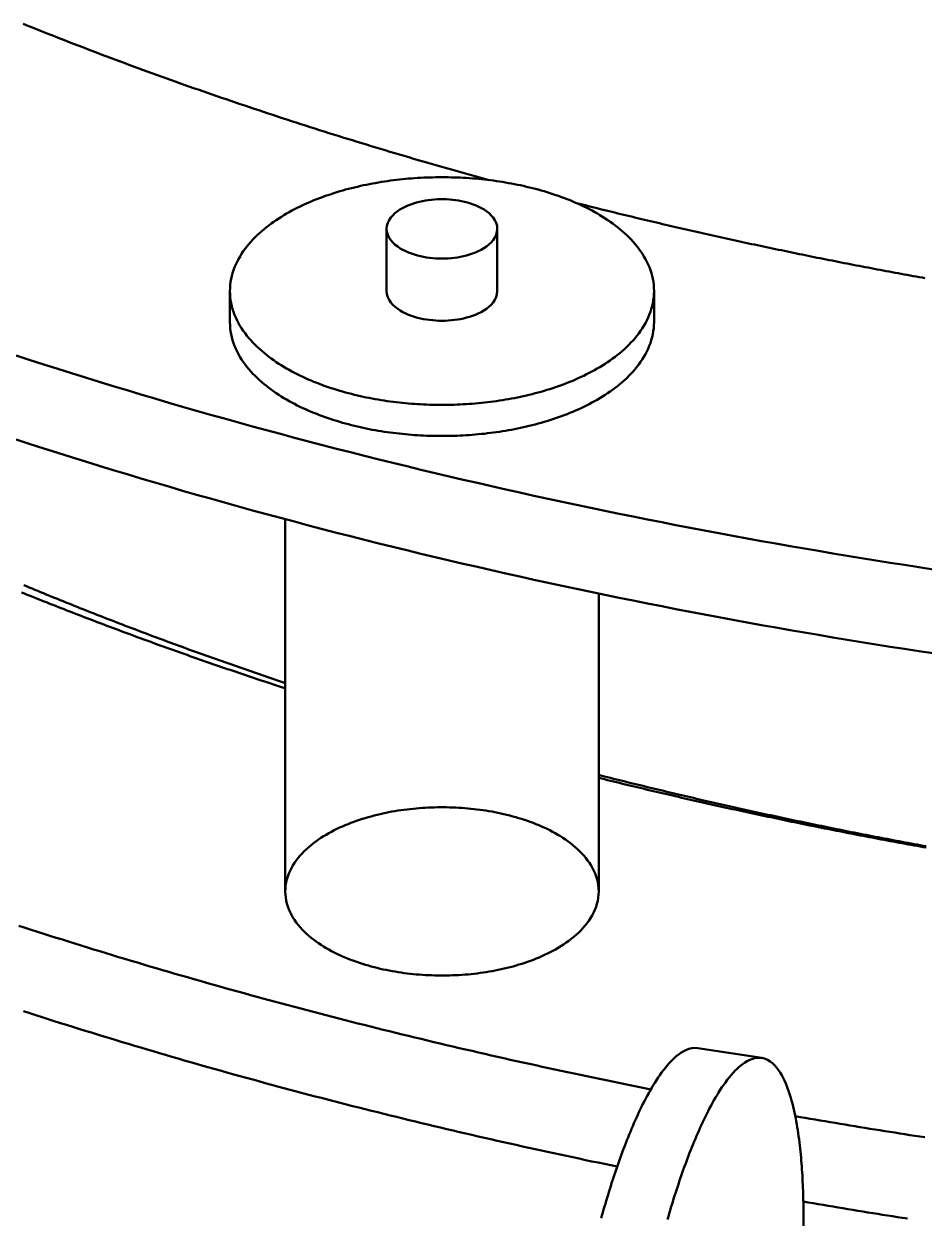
# Model space of a CAD drawing. Header units: millimetres. Extents: x 0 to 841, y 0 to 594.
# Drawn here: x 260.12 to 295.72, y 243.48 to 290.72 of the extents above; entities that cross this region are included whole.
import ezdxf

# ---------------------------------------------------------------- set-up
doc = ezdxf.new("R2010")
doc.units = ezdxf.units.MM
doc.layers.add('VIS', color=7, linetype='CONTINUOUS', lineweight=50)

msp = doc.modelspace()

# ---------------------------------------------------------------- linework, layer by layer
at = {"layer": 'VIS'}
for points in [[(260.095, 290.718), (260.275, 290.645), (260.456, 290.573), (260.636, 290.501), (260.817, 290.429), (260.998, 290.357), (261.178, 290.285), (261.359, 290.214), (261.54, 290.143), (261.722, 290.072), (261.903, 290.001), (262.084, 289.931), (262.265, 289.861), (262.447, 289.791), (262.628, 289.721), (262.81, 289.652), (262.992, 289.582), (263.173, 289.513), (263.355, 289.445), (263.537, 289.376), (263.719, 289.308), (263.902, 289.239), (264.084, 289.172), (264.266, 289.104), (264.448, 289.036), (264.631, 288.969), (264.814, 288.902), (264.996, 288.835), (265.179, 288.769), (265.362, 288.703), (265.545, 288.636), (265.728, 288.571), (265.911, 288.505), (266.094, 288.439), (266.277, 288.374), (266.46, 288.309), (266.644, 288.244), (266.827, 288.18), (267.011, 288.116), (267.194, 288.051), (267.378, 287.988), (267.562, 287.924), (267.745, 287.86), (267.929, 287.797), (268.113, 287.734), (268.297, 287.671), (268.481, 287.609), (268.666, 287.546), (268.85, 287.484), (269.034, 287.422), (269.219, 287.36), (269.403, 287.299), (269.588, 287.237), (269.772, 287.176), (269.957, 287.115), (270.142, 287.055), (270.326, 286.994), (270.511, 286.934), (270.696, 286.874), (270.881, 286.814), (271.066, 286.755), (271.252, 286.695), (271.437, 286.636), (271.622, 286.577), (271.807, 286.518), (271.993, 286.46), (272.178, 286.401), (272.364, 286.343), (272.55, 286.285), (272.735, 286.227), (272.921, 286.17), (273.107, 286.113), (273.293, 286.055), (273.479, 285.998), (273.665, 285.942), (273.851, 285.885), (274.037, 285.829), (274.223, 285.773), (274.409, 285.717), (274.596, 285.661), (274.782, 285.606), (274.969, 285.551), (275.155, 285.496), (275.342, 285.441), (275.528, 285.386), (275.715, 285.332), (275.902, 285.277), (276.089, 285.223), (276.275, 285.169), (276.462, 285.116), (276.649, 285.062), (276.836, 285.009), (277.023, 284.956), (277.211, 284.903), (277.398, 284.851), (277.585, 284.798), (277.772, 284.746), (277.96, 284.694), (278.147, 284.642), (278.335, 284.59), (278.522, 284.539)], [(260.095, 290.718), (260.275, 290.645), (260.456, 290.573), (260.636, 290.501), (260.817, 290.429), (260.998, 290.357), (261.178, 290.285), (261.359, 290.214), (261.54, 290.143), (261.722, 290.072), (261.903, 290.001), (262.084, 289.931), (262.265, 289.861), (262.447, 289.791), (262.628, 289.721), (262.81, 289.652), (262.992, 289.582), (263.173, 289.513), (263.355, 289.445), (263.537, 289.376), (263.719, 289.308), (263.902, 289.239), (264.084, 289.172), (264.266, 289.104), (264.448, 289.036), (264.631, 288.969), (264.814, 288.902), (264.996, 288.835), (265.179, 288.769), (265.362, 288.703), (265.545, 288.636), (265.728, 288.571), (265.911, 288.505), (266.094, 288.439), (266.277, 288.374), (266.46, 288.309), (266.644, 288.244), (266.827, 288.18), (267.011, 288.116), (267.194, 288.051), (267.378, 287.988), (267.562, 287.924), (267.745, 287.86), (267.929, 287.797), (268.113, 287.734), (268.297, 287.671), (268.481, 287.609), (268.666, 287.546), (268.85, 287.484), (269.034, 287.422), (269.219, 287.36), (269.403, 287.299), (269.588, 287.237), (269.772, 287.176), (269.957, 287.115), (270.142, 287.055), (270.326, 286.994), (270.511, 286.934), (270.696, 286.874), (270.881, 286.814), (271.066, 286.755), (271.252, 286.695), (271.437, 286.636), (271.622, 286.577), (271.807, 286.518), (271.993, 286.46), (272.178, 286.401), (272.364, 286.343), (272.55, 286.285), (272.735, 286.227), (272.921, 286.17), (273.107, 286.113), (273.293, 286.055), (273.479, 285.998), (273.665, 285.942), (273.851, 285.885), (274.037, 285.829), (274.223, 285.773), (274.409, 285.717), (274.596, 285.661), (274.782, 285.606), (274.969, 285.551), (275.155, 285.496), (275.342, 285.441), (275.528, 285.386), (275.715, 285.332), (275.902, 285.277), (276.089, 285.223), (276.275, 285.169), (276.462, 285.116), (276.649, 285.062), (276.836, 285.009), (277.023, 284.956), (277.211, 284.903), (277.398, 284.851), (277.585, 284.798), (277.772, 284.746), (277.96, 284.694), (278.147, 284.642), (278.335, 284.59), (278.522, 284.539)], [(285.037, 280.15), (285.034, 280.27), (285.025, 280.39), (285.011, 280.51), (284.99, 280.628), (284.964, 280.746), (284.932, 280.862), (284.895, 280.977), (284.853, 281.089), (284.806, 281.2), (284.755, 281.309), (284.699, 281.416), (284.639, 281.52), (284.576, 281.623), (284.509, 281.723), (284.439, 281.821), (284.365, 281.916), (284.289, 282.009), (284.21, 282.1), (284.129, 282.188), (284.045, 282.275), (283.959, 282.359), (283.87, 282.441), (283.78, 282.521), (283.689, 282.599), (283.595, 282.675), (283.5, 282.748), (283.403, 282.82), (283.305, 282.89), (283.206, 282.958), (283.106, 283.025), (283.004, 283.089), (282.901, 283.152), (282.798, 283.213), (282.693, 283.272), (282.587, 283.33), (282.481, 283.387), (282.374, 283.441), (282.266, 283.494), (282.157, 283.546), (282.047, 283.596), (281.937, 283.645), (281.827, 283.693), (281.715, 283.739), (281.604, 283.783), (281.491, 283.827), (281.379, 283.869), (281.265, 283.91), (281.152, 283.949), (281.037, 283.987), (280.923, 284.024), (280.808, 284.06), (280.693, 284.095), (280.577, 284.128), (280.461, 284.161), (280.345, 284.192), (280.228, 284.222), (280.111, 284.251), (279.994, 284.279), (279.877, 284.306), (279.759, 284.332), (279.642, 284.356), (279.524, 284.38), (279.405, 284.403), (279.287, 284.424), (279.168, 284.445), (279.049, 284.464), (278.93, 284.483), (278.811, 284.5), (278.692, 284.517), (278.573, 284.533), (278.453, 284.547), (278.334, 284.561), (278.214, 284.573), (278.094, 284.585), (277.974, 284.596), (277.854, 284.606), (277.734, 284.615), (277.614, 284.623), (277.494, 284.629), (277.374, 284.636), (277.253, 284.641), (277.133, 284.645), (277.013, 284.648), (276.892, 284.65), (276.772, 284.652), (276.652, 284.652), (276.531, 284.652), (276.411, 284.65), (276.29, 284.648), (276.17, 284.645), (276.05, 284.641), (275.929, 284.636), (275.809, 284.629), (275.689, 284.623), (275.569, 284.615), (275.449, 284.606), (275.329, 284.596), (275.209, 284.585), (275.089, 284.573), (274.969, 284.561), (274.85, 284.547), (274.73, 284.533), (274.611, 284.517), (274.492, 284.5), (274.373, 284.483), (274.254, 284.464), (274.135, 284.445), (274.016, 284.424), (273.898, 284.403), (273.78, 284.38), (273.661, 284.356), (273.544, 284.332), (273.426, 284.306), (273.309, 284.279), (273.192, 284.251), (273.075, 284.222), (272.958, 284.192), (272.842, 284.161), (272.726, 284.128), (272.61, 284.095), (272.495, 284.06), (272.38, 284.024), (272.266, 283.987), (272.151, 283.949), (272.038, 283.91), (271.924, 283.869), (271.812, 283.827), (271.699, 283.783), (271.588, 283.739), (271.476, 283.693), (271.366, 283.645), (271.256, 283.596), (271.146, 283.546), (271.037, 283.494), (270.929, 283.441), (270.822, 283.387), (270.716, 283.33), (270.61, 283.272), (270.506, 283.213), (270.402, 283.152), (270.299, 283.089), (270.197, 283.025), (270.097, 282.958), (269.998, 282.89), (269.9, 282.82), (269.803, 282.748), (269.708, 282.675), (269.615, 282.599), (269.523, 282.521), (269.433, 282.441), (269.344, 282.359), (269.258, 282.275), (269.175, 282.188), (269.093, 282.1), (269.014, 282.009), (268.938, 281.916), (268.864, 281.821), (268.794, 281.723), (268.727, 281.623), (268.664, 281.52), (268.604, 281.416), (268.548, 281.309), (268.497, 281.2), (268.45, 281.089), (268.408, 280.977), (268.371, 280.862), (268.339, 280.746), (268.313, 280.628), (268.292, 280.51), (268.278, 280.39), (268.269, 280.27), (268.266, 280.15)], [(278.839, 282.611), (278.828, 282.73), (278.795, 282.845), (278.744, 282.954), (278.678, 283.054), (278.6, 283.145), (278.513, 283.228), (278.419, 283.303), (278.32, 283.37), (278.217, 283.431), (278.11, 283.486), (278, 283.535), (277.889, 283.579), (277.775, 283.618), (277.66, 283.653), (277.544, 283.683), (277.427, 283.709), (277.309, 283.731), (277.19, 283.749), (277.071, 283.763), (276.951, 283.774), (276.832, 283.781), (276.712, 283.785), (276.591, 283.785), (276.472, 283.781), (276.352, 283.774), (276.232, 283.763), (276.113, 283.749), (275.994, 283.731), (275.876, 283.709), (275.759, 283.683), (275.643, 283.653), (275.528, 283.618), (275.414, 283.579), (275.303, 283.535), (275.193, 283.486), (275.087, 283.431), (274.983, 283.37), (274.884, 283.303), (274.79, 283.228), (274.703, 283.145), (274.626, 283.054), (274.559, 282.954), (274.508, 282.845), (274.475, 282.73), (274.464, 282.611)], [(281.973, 283.629), (282.09, 283.6), (282.207, 283.57), (282.324, 283.541), (282.441, 283.512), (282.558, 283.482), (282.675, 283.453), (282.792, 283.424), (282.909, 283.395), (283.026, 283.366), (283.143, 283.337), (283.26, 283.308), (283.377, 283.28), (283.494, 283.251), (283.611, 283.222), (283.728, 283.194), (283.845, 283.165), (283.962, 283.137), (284.079, 283.109), (284.196, 283.08), (284.314, 283.052), (284.431, 283.024), (284.548, 282.996), (284.665, 282.968), (284.782, 282.94), (284.9, 282.913), (285.017, 282.885), (285.134, 282.857), (285.252, 282.83), (285.369, 282.802), (285.486, 282.775), (285.604, 282.747), (285.721, 282.72), (285.838, 282.693), (285.956, 282.666), (286.073, 282.639), (286.191, 282.612), (286.308, 282.585), (286.426, 282.558), (286.543, 282.531), (286.661, 282.504), (286.778, 282.478), (286.896, 282.451), (287.013, 282.425), (287.131, 282.398), (287.249, 282.372), (287.366, 282.345), (287.484, 282.319), (287.601, 282.293), (287.719, 282.267), (287.837, 282.241), (287.954, 282.215), (288.072, 282.189), (288.19, 282.164), (288.308, 282.138), (288.425, 282.112), (288.543, 282.087), (288.661, 282.061), (288.779, 282.036), (288.897, 282.01), (289.014, 281.985), (289.132, 281.96), (289.25, 281.935), (289.368, 281.91), (289.486, 281.885), (289.604, 281.86), (289.722, 281.835), (289.84, 281.81), (289.958, 281.785), (290.076, 281.761), (290.194, 281.736), (290.312, 281.712), (290.43, 281.687), (290.548, 281.663), (290.666, 281.639), (290.784, 281.614), (290.902, 281.59), (291.02, 281.566), (291.138, 281.542), (291.256, 281.518), (291.374, 281.494), (291.492, 281.47), (291.611, 281.447), (291.729, 281.423), (291.847, 281.399), (291.965, 281.376), (292.083, 281.352), (292.202, 281.329), (292.32, 281.306), (292.438, 281.282), (292.556, 281.259), (292.675, 281.236), (292.793, 281.213), (292.911, 281.19), (293.029, 281.167), (293.148, 281.144), (293.266, 281.122), (293.385, 281.099), (293.503, 281.076), (293.621, 281.054), (293.74, 281.031), (293.858, 281.009), (293.977, 280.987), (294.095, 280.964), (294.213, 280.942), (294.332, 280.92), (294.45, 280.898), (294.569, 280.876), (294.687, 280.854), (294.806, 280.832), (294.924, 280.81), (295.043, 280.789), (295.161, 280.767), (295.28, 280.745), (295.399, 280.724), (295.517, 280.702), (295.636, 280.681), (295.754, 280.66)], [(281.973, 283.629), (282.09, 283.6), (282.207, 283.57), (282.324, 283.541), (282.441, 283.512), (282.558, 283.482), (282.675, 283.453), (282.792, 283.424), (282.909, 283.395), (283.026, 283.366), (283.143, 283.337), (283.26, 283.308), (283.377, 283.28), (283.494, 283.251), (283.611, 283.222), (283.728, 283.194), (283.845, 283.165), (283.962, 283.137), (284.079, 283.109), (284.196, 283.08), (284.314, 283.052), (284.431, 283.024), (284.548, 282.996), (284.665, 282.968), (284.782, 282.94), (284.9, 282.913), (285.017, 282.885), (285.134, 282.857), (285.252, 282.83), (285.369, 282.802), (285.486, 282.775), (285.604, 282.747), (285.721, 282.72), (285.838, 282.693), (285.956, 282.666), (286.073, 282.639), (286.191, 282.612), (286.308, 282.585), (286.426, 282.558), (286.543, 282.531), (286.661, 282.504), (286.778, 282.478), (286.896, 282.451), (287.013, 282.425), (287.131, 282.398), (287.249, 282.372), (287.366, 282.345), (287.484, 282.319), (287.601, 282.293), (287.719, 282.267), (287.837, 282.241), (287.954, 282.215), (288.072, 282.189), (288.19, 282.164), (288.308, 282.138), (288.425, 282.112), (288.543, 282.087), (288.661, 282.061), (288.779, 282.036), (288.897, 282.01), (289.014, 281.985), (289.132, 281.96), (289.25, 281.935), (289.368, 281.91), (289.486, 281.885), (289.604, 281.86), (289.722, 281.835), (289.84, 281.81), (289.958, 281.785), (290.076, 281.761), (290.194, 281.736), (290.312, 281.712), (290.43, 281.687), (290.548, 281.663), (290.666, 281.639), (290.784, 281.614), (290.902, 281.59), (291.02, 281.566), (291.138, 281.542), (291.256, 281.518), (291.374, 281.494), (291.492, 281.47), (291.611, 281.447), (291.729, 281.423), (291.847, 281.399), (291.965, 281.376), (292.083, 281.352), (292.202, 281.329), (292.32, 281.306), (292.438, 281.282), (292.556, 281.259), (292.675, 281.236), (292.793, 281.213), (292.911, 281.19), (293.029, 281.167), (293.148, 281.144), (293.266, 281.122), (293.385, 281.099), (293.503, 281.076), (293.621, 281.054), (293.74, 281.031), (293.858, 281.009), (293.977, 280.987), (294.095, 280.964), (294.213, 280.942), (294.332, 280.92), (294.45, 280.898), (294.569, 280.876), (294.687, 280.854), (294.806, 280.832), (294.924, 280.81), (295.043, 280.789), (295.161, 280.767), (295.28, 280.745), (295.399, 280.724), (295.517, 280.702), (295.636, 280.681), (295.754, 280.66)], [(274.464, 282.611), (274.476, 282.489), (274.51, 282.371), (274.564, 282.26), (274.632, 282.159), (274.713, 282.066), (274.803, 281.982), (274.9, 281.907), (275.002, 281.839), (275.109, 281.778), (275.219, 281.723), (275.332, 281.674), (275.446, 281.63), (275.563, 281.592), (275.681, 281.558), (275.801, 281.529), (275.921, 281.504), (276.042, 281.483), (276.164, 281.466), (276.286, 281.453), (276.408, 281.443), (276.531, 281.438), (276.654, 281.436), (276.777, 281.438), (276.9, 281.444), (277.022, 281.453), (277.144, 281.466), (277.266, 281.483), (277.387, 281.505), (277.507, 281.53), (277.627, 281.559), (277.745, 281.593), (277.861, 281.632), (277.976, 281.676), (278.089, 281.725), (278.198, 281.78)], [(274.464, 282.611), (274.464, 280.15)], [(278.198, 281.78), (278.304, 281.841), (278.406, 281.909), (278.502, 281.985), (278.592, 282.068), (278.672, 282.16), (278.74, 282.262), (278.793, 282.372), (278.827, 282.489), (278.839, 282.611)], [(278.839, 282.611), (278.839, 280.15)], [(268.266, 280.15), (268.269, 280.03), (268.278, 279.91), (268.292, 279.79), (268.313, 279.672), (268.339, 279.554), (268.371, 279.438), (268.408, 279.324), (268.45, 279.211), (268.497, 279.1), (268.548, 278.991), (268.604, 278.884), (268.663, 278.78), (268.727, 278.678), (268.794, 278.578), (268.864, 278.48), (268.937, 278.385), (269.013, 278.291), (269.092, 278.201), (269.174, 278.112), (269.258, 278.026), (269.344, 277.942), (269.432, 277.86), (269.522, 277.78), (269.614, 277.702), (269.707, 277.626), (269.802, 277.552), (269.899, 277.48), (269.997, 277.411), (270.096, 277.342), (270.196, 277.276), (270.298, 277.212), (270.4, 277.149), (270.504, 277.088), (270.609, 277.028), (270.714, 276.97), (270.821, 276.914), (270.928, 276.859), (271.036, 276.806), (271.144, 276.755), (271.254, 276.704), (271.364, 276.656), (271.474, 276.608), (271.586, 276.562), (271.697, 276.517), (271.81, 276.474), (271.922, 276.432), (272.035, 276.391), (272.149, 276.352), (272.263, 276.313), (272.378, 276.276), (272.493, 276.24), (272.608, 276.206), (272.723, 276.172), (272.839, 276.14), (272.955, 276.109), (273.072, 276.078), (273.189, 276.049), (273.306, 276.021), (273.423, 275.995), (273.541, 275.969), (273.658, 275.944), (273.776, 275.921), (273.895, 275.898), (274.013, 275.876), (274.132, 275.856), (274.25, 275.836), (274.369, 275.818), (274.488, 275.8), (274.607, 275.783), (274.727, 275.768), (274.846, 275.753), (274.966, 275.74), (275.085, 275.727), (275.205, 275.715), (275.325, 275.704), (275.445, 275.694), (275.565, 275.686), (275.685, 275.678), (275.805, 275.671), (275.925, 275.665), (276.046, 275.659), (276.166, 275.655), (276.286, 275.652), (276.407, 275.65), (276.527, 275.648), (276.647, 275.648), (276.768, 275.648), (276.888, 275.649), (277.008, 275.652), (277.128, 275.655), (277.249, 275.659), (277.369, 275.664), (277.489, 275.67), (277.609, 275.677), (277.729, 275.685), (277.849, 275.694), (277.969, 275.704), (278.089, 275.714), (278.209, 275.726), (278.329, 275.739), (278.448, 275.752), (278.568, 275.767), (278.687, 275.782), (278.806, 275.799), (278.925, 275.816), (279.044, 275.835), (279.163, 275.854), (279.282, 275.875), (279.4, 275.896), (279.518, 275.919), (279.636, 275.942), (279.754, 275.967), (279.871, 275.993), (279.989, 276.02), (280.106, 276.047), (280.223, 276.076), (280.339, 276.106), (280.455, 276.137), (280.571, 276.17), (280.687, 276.203), (280.802, 276.238), (280.917, 276.274), (281.032, 276.311), (281.146, 276.349), (281.259, 276.388), (281.373, 276.429), (281.485, 276.471), (281.598, 276.514), (281.71, 276.559), (281.821, 276.605), (281.931, 276.652), (282.041, 276.701), (282.151, 276.751), (282.26, 276.803), (282.368, 276.856), (282.475, 276.91), (282.581, 276.966)], [(268.266, 280.15), (268.266, 278.92)], [(274.464, 280.15), (274.476, 280.028), (274.51, 279.91), (274.564, 279.8), (274.632, 279.698), (274.713, 279.605), (274.803, 279.522), (274.9, 279.446), (275.002, 279.378), (275.109, 279.317), (275.219, 279.262), (275.332, 279.213), (275.446, 279.17), (275.563, 279.131), (275.681, 279.097), (275.801, 279.068), (275.921, 279.043), (276.042, 279.022), (276.164, 279.005), (276.286, 278.992), (276.408, 278.983), (276.531, 278.977), (276.654, 278.975), (276.777, 278.977), (276.9, 278.983), (277.022, 278.992), (277.144, 279.006), (277.266, 279.023), (277.387, 279.044), (277.507, 279.069), (277.627, 279.099), (277.745, 279.133), (277.861, 279.171), (277.976, 279.215), (278.089, 279.264), (278.198, 279.319)], [(278.198, 279.319), (278.304, 279.381), (278.406, 279.448), (278.502, 279.524), (278.592, 279.607), (278.672, 279.7), (278.74, 279.801), (278.793, 279.911), (278.827, 280.028), (278.839, 280.15)], [(282.581, 276.966), (282.687, 277.024), (282.792, 277.084), (282.896, 277.145), (282.999, 277.208), (283.101, 277.272), (283.201, 277.338), (283.301, 277.407), (283.399, 277.477), (283.496, 277.548), (283.591, 277.622), (283.685, 277.698), (283.777, 277.776), (283.867, 277.856), (283.956, 277.938), (284.042, 278.022), (284.126, 278.109), (284.208, 278.197), (284.287, 278.288), (284.363, 278.381), (284.437, 278.477), (284.507, 278.575), (284.575, 278.675), (284.638, 278.777), (284.698, 278.882), (284.754, 278.989), (284.805, 279.098), (284.852, 279.209), (284.894, 279.322), (284.931, 279.437), (284.963, 279.553), (284.99, 279.671), (285.01, 279.79), (285.025, 279.909), (285.034, 280.029), (285.037, 280.15)], [(285.037, 280.15), (285.037, 278.92)], [(268.266, 278.92), (268.269, 278.799), (268.278, 278.679), (268.292, 278.56), (268.313, 278.441), (268.339, 278.324), (268.371, 278.208), (268.408, 278.093), (268.45, 277.981), (268.497, 277.87), (268.548, 277.761), (268.604, 277.654), (268.663, 277.55), (268.727, 277.447), (268.794, 277.347), (268.864, 277.25), (268.937, 277.154), (269.013, 277.061), (269.092, 276.97), (269.174, 276.882), (269.258, 276.795), (269.344, 276.711), (269.432, 276.629), (269.522, 276.549), (269.614, 276.472), (269.707, 276.396), (269.802, 276.322), (269.899, 276.25), (269.997, 276.18), (270.096, 276.112), (270.196, 276.046), (270.298, 275.981), (270.4, 275.918), (270.504, 275.857), (270.609, 275.798), (270.714, 275.74), (270.821, 275.684), (270.928, 275.629), (271.036, 275.576), (271.144, 275.524), (271.254, 275.474), (271.364, 275.425), (271.474, 275.378), (271.586, 275.332), (271.697, 275.287), (271.81, 275.244), (271.922, 275.202), (272.035, 275.161), (272.149, 275.121), (272.263, 275.083), (272.378, 275.046), (272.493, 275.01), (272.608, 274.975), (272.723, 274.942), (272.839, 274.909), (272.955, 274.878), (273.072, 274.848), (273.189, 274.819), (273.306, 274.791), (273.423, 274.764), (273.541, 274.738), (273.658, 274.714), (273.776, 274.69), (273.895, 274.667), (274.013, 274.646), (274.132, 274.625), (274.25, 274.606), (274.369, 274.587), (274.488, 274.57), (274.607, 274.553), (274.727, 274.537), (274.846, 274.523), (274.966, 274.509), (275.085, 274.496), (275.205, 274.485), (275.325, 274.474), (275.445, 274.464), (275.565, 274.455), (275.685, 274.447), (275.805, 274.44), (275.925, 274.434), (276.046, 274.429), (276.166, 274.425), (276.286, 274.422), (276.407, 274.419), (276.527, 274.418), (276.647, 274.417), (276.768, 274.418), (276.888, 274.419), (277.008, 274.421), (277.128, 274.425), (277.249, 274.429), (277.369, 274.434), (277.489, 274.44), (277.609, 274.447), (277.729, 274.455), (277.849, 274.463), (277.969, 274.473), (278.089, 274.484), (278.209, 274.496), (278.329, 274.508), (278.448, 274.522), (278.568, 274.536), (278.687, 274.552), (278.806, 274.568), (278.925, 274.586), (279.044, 274.604), (279.163, 274.624), (279.282, 274.644), (279.4, 274.666), (279.518, 274.688), (279.636, 274.712), (279.754, 274.737), (279.871, 274.762), (279.989, 274.789), (280.106, 274.817), (280.223, 274.846), (280.339, 274.876), (280.455, 274.907), (280.571, 274.939), (280.687, 274.973), (280.802, 275.007), (280.917, 275.043), (281.032, 275.08), (281.146, 275.118), (281.259, 275.158), (281.373, 275.199), (281.485, 275.241), (281.598, 275.284), (281.71, 275.328), (281.821, 275.374), (281.931, 275.422), (282.041, 275.47), (282.151, 275.521), (282.26, 275.572), (282.368, 275.625), (282.475, 275.68), (282.581, 275.736)], [(282.581, 275.736), (282.687, 275.794), (282.792, 275.853), (282.896, 275.914), (282.999, 275.977), (283.101, 276.042), (283.201, 276.108), (283.301, 276.176), (283.399, 276.246), (283.496, 276.318), (283.591, 276.392), (283.685, 276.468), (283.777, 276.546), (283.867, 276.626), (283.956, 276.708), (284.042, 276.792), (284.126, 276.878), (284.208, 276.967), (284.287, 277.058), (284.363, 277.151), (284.437, 277.247), (284.507, 277.344), (284.575, 277.445), (284.638, 277.547), (284.698, 277.652), (284.754, 277.759), (284.805, 277.868), (284.852, 277.979), (284.894, 278.092), (284.931, 278.206), (284.963, 278.323), (284.99, 278.44), (285.01, 278.559), (285.025, 278.679), (285.034, 278.799), (285.037, 278.92)], [(259.818, 277.595), (260.364, 277.418), (260.91, 277.243), (261.456, 277.069), (262.003, 276.897), (262.551, 276.726), (263.099, 276.557), (263.647, 276.39), (264.196, 276.224), (264.745, 276.059), (265.295, 275.896), (265.845, 275.735), (266.396, 275.575), (266.947, 275.417), (267.499, 275.26), (268.051, 275.104), (268.603, 274.95), (269.156, 274.798), (269.709, 274.647), (270.263, 274.498), (270.817, 274.35), (271.371, 274.203), (271.926, 274.058), (272.481, 273.914), (273.037, 273.772), (273.593, 273.632), (274.149, 273.492), (274.705, 273.355), (275.262, 273.218), (275.82, 273.083), (276.377, 272.95), (276.935, 272.818), (277.494, 272.687), (278.052, 272.558), (278.611, 272.43), (279.171, 272.303), (279.73, 272.178), (280.29, 272.054), (280.851, 271.932), (281.411, 271.811), (281.972, 271.692), (282.533, 271.574), (283.095, 271.457), (283.656, 271.341), (284.218, 271.227), (284.781, 271.115), (285.343, 271.003), (285.906, 270.893), (286.469, 270.785), (287.032, 270.678), (287.596, 270.572), (288.16, 270.467), (288.724, 270.364), (289.288, 270.262), (289.853, 270.161), (290.417, 270.062), (290.982, 269.964), (291.548, 269.868), (292.113, 269.772), (292.679, 269.678), (293.245, 269.586), (293.811, 269.494), (294.377, 269.404), (294.944, 269.316), (295.51, 269.228), (296.077, 269.142)], [(259.818, 274.273), (260.364, 274.096), (260.91, 273.921), (261.456, 273.747), (262.003, 273.575), (262.551, 273.404), (263.099, 273.235), (263.647, 273.068), (264.196, 272.902), (264.745, 272.737), (265.295, 272.574), (265.845, 272.413), (266.396, 272.253), (266.947, 272.095), (267.499, 271.938), (268.051, 271.782), (268.603, 271.628), (269.156, 271.476), (269.709, 271.325), (270.263, 271.176), (270.817, 271.028), (271.371, 270.881), (271.926, 270.736), (272.481, 270.592), (273.037, 270.45), (273.593, 270.31), (274.149, 270.17), (274.705, 270.033), (275.262, 269.896), (275.82, 269.761), (276.377, 269.628), (276.935, 269.496), (277.494, 269.365), (278.052, 269.236), (278.611, 269.108), (279.171, 268.981), (279.73, 268.856), (280.29, 268.732), (280.851, 268.61), (281.411, 268.489), (281.972, 268.37), (282.533, 268.252), (283.095, 268.135), (283.656, 268.019), (284.218, 267.905), (284.781, 267.793), (285.343, 267.681), (285.906, 267.571), (286.469, 267.463), (287.032, 267.355), (287.596, 267.25), (288.16, 267.145), (288.724, 267.042), (289.288, 266.94), (289.853, 266.839), (290.417, 266.74), (290.982, 266.642), (291.548, 266.545), (292.113, 266.45), (292.679, 266.356), (293.245, 266.264), (293.811, 266.172), (294.377, 266.082), (294.944, 265.993), (295.51, 265.906), (296.077, 265.82)], [(270.453, 271.124), (270.453, 256.404)], [(260.111, 268.517), (260.222, 268.471), (260.332, 268.425), (260.443, 268.379), (260.554, 268.333), (260.665, 268.288), (260.776, 268.242), (260.887, 268.196), (260.999, 268.151), (261.11, 268.105), (261.221, 268.06), (261.332, 268.015), (261.443, 267.97), (261.555, 267.925), (261.666, 267.88), (261.777, 267.835), (261.889, 267.79), (262, 267.745), (262.112, 267.701), (262.223, 267.656), (262.335, 267.612), (262.446, 267.568), (262.558, 267.523), (262.67, 267.479), (262.781, 267.435), (262.893, 267.391), (263.005, 267.347), (263.117, 267.304), (263.228, 267.26), (263.34, 267.216), (263.452, 267.173), (263.564, 267.129), (263.676, 267.086), (263.788, 267.043), (263.9, 267), (264.012, 266.957), (264.124, 266.914), (264.236, 266.871), (264.349, 266.828), (264.461, 266.785), (264.573, 266.743), (264.685, 266.7), (264.798, 266.658), (264.91, 266.615), (265.022, 266.573), (265.135, 266.531), (265.247, 266.489), (265.36, 266.447), (265.472, 266.405), (265.585, 266.363), (265.697, 266.321), (265.81, 266.28), (265.923, 266.238), (266.035, 266.197), (266.148, 266.155), (266.261, 266.114), (266.373, 266.073), (266.486, 266.032), (266.599, 265.991), (266.712, 265.95), (266.825, 265.909), (266.938, 265.868), (267.051, 265.827), (267.164, 265.787), (267.277, 265.746), (267.39, 265.706), (267.503, 265.665), (267.616, 265.625), (267.729, 265.585), (267.842, 265.545), (267.955, 265.505), (268.069, 265.465), (268.182, 265.425), (268.295, 265.385), (268.409, 265.346), (268.522, 265.306), (268.635, 265.267), (268.749, 265.227), (268.862, 265.188), (268.976, 265.149), (269.089, 265.11), (269.203, 265.07), (269.316, 265.031), (269.43, 264.993), (269.543, 264.954), (269.657, 264.915), (269.771, 264.876), (269.884, 264.838), (269.998, 264.799), (270.112, 264.761), (270.226, 264.723), (270.339, 264.684), (270.453, 264.646)], [(260.027, 268.229), (260.139, 268.184), (260.251, 268.139), (260.363, 268.094), (260.475, 268.049), (260.587, 268.004), (260.699, 267.959), (260.811, 267.915), (260.923, 267.87), (261.035, 267.826), (261.147, 267.781), (261.26, 267.737), (261.372, 267.693), (261.484, 267.649), (261.596, 267.605), (261.709, 267.561), (261.821, 267.517), (261.933, 267.473), (262.046, 267.43), (262.158, 267.386), (262.271, 267.343), (262.383, 267.299), (262.496, 267.256), (262.609, 267.213), (262.721, 267.169), (262.834, 267.126), (262.947, 267.083), (263.059, 267.041), (263.172, 266.998), (263.285, 266.955), (263.398, 266.913), (263.511, 266.87), (263.623, 266.828), (263.736, 266.785), (263.849, 266.743), (263.962, 266.701), (264.075, 266.659), (264.188, 266.617), (264.302, 266.575), (264.415, 266.533), (264.528, 266.491), (264.641, 266.45), (264.754, 266.408), (264.867, 266.366), (264.981, 266.325), (265.094, 266.284), (265.207, 266.243), (265.321, 266.201), (265.434, 266.16), (265.548, 266.119), (265.661, 266.078), (265.775, 266.038), (265.888, 265.997), (266.002, 265.956), (266.115, 265.916), (266.229, 265.875), (266.343, 265.835), (266.456, 265.795), (266.57, 265.754), (266.684, 265.714), (266.797, 265.674), (266.911, 265.634), (267.025, 265.594), (267.139, 265.555), (267.253, 265.515), (267.367, 265.475), (267.481, 265.436), (267.595, 265.396), (267.709, 265.357), (267.823, 265.318), (267.937, 265.278), (268.051, 265.239), (268.165, 265.2), (268.279, 265.161), (268.393, 265.122), (268.508, 265.084), (268.622, 265.045), (268.736, 265.006), (268.85, 264.968), (268.965, 264.929), (269.079, 264.891), (269.193, 264.853), (269.308, 264.814), (269.422, 264.776), (269.537, 264.738), (269.651, 264.7), (269.766, 264.662), (269.88, 264.625), (269.995, 264.587), (270.109, 264.549), (270.224, 264.512), (270.339, 264.474), (270.453, 264.437)], [(282.85, 268.186), (282.85, 256.404)], [(282.85, 261.01), (282.967, 260.98), (283.083, 260.951), (283.2, 260.921), (283.317, 260.892), (283.434, 260.862), (283.551, 260.833), (283.668, 260.804), (283.785, 260.775), (283.901, 260.746), (284.018, 260.717), (284.135, 260.688), (284.252, 260.659), (284.369, 260.63), (284.486, 260.601), (284.603, 260.573), (284.721, 260.544), (284.838, 260.516), (284.955, 260.487), (285.072, 260.459), (285.189, 260.431), (285.306, 260.403), (285.423, 260.375), (285.54, 260.346), (285.658, 260.319), (285.775, 260.291), (285.892, 260.263), (286.009, 260.235), (286.127, 260.207), (286.244, 260.18), (286.361, 260.152), (286.479, 260.125), (286.596, 260.098), (286.713, 260.07), (286.831, 260.043), (286.948, 260.016), (287.066, 259.989), (287.183, 259.962), (287.3, 259.935), (287.418, 259.908), (287.535, 259.881), (287.653, 259.855), (287.77, 259.828), (287.888, 259.802), (288.005, 259.775), (288.123, 259.749), (288.241, 259.722), (288.358, 259.696), (288.476, 259.67), (288.593, 259.644), (288.711, 259.618), (288.829, 259.592), (288.946, 259.566), (289.064, 259.54), (289.182, 259.514), (289.3, 259.489), (289.417, 259.463), (289.535, 259.438), (289.653, 259.412), (289.771, 259.387), (289.888, 259.362), (290.006, 259.336), (290.124, 259.311), (290.242, 259.286), (290.36, 259.261), (290.478, 259.236), (290.596, 259.211), (290.714, 259.186), (290.831, 259.162), (290.949, 259.137), (291.067, 259.112), (291.185, 259.088), (291.303, 259.063), (291.421, 259.039), (291.539, 259.015), (291.657, 258.991), (291.775, 258.966), (291.893, 258.942), (292.012, 258.918), (292.13, 258.894), (292.248, 258.871), (292.366, 258.847), (292.484, 258.823), (292.602, 258.799), (292.72, 258.776), (292.839, 258.752), (292.957, 258.729), (293.075, 258.705), (293.193, 258.682), (293.311, 258.659), (293.43, 258.636), (293.548, 258.613), (293.666, 258.59), (293.784, 258.567), (293.903, 258.544), (294.021, 258.521), (294.139, 258.498), (294.258, 258.476), (294.376, 258.453), (294.494, 258.431), (294.613, 258.408), (294.731, 258.386), (294.85, 258.363), (294.968, 258.341), (295.087, 258.319), (295.205, 258.297), (295.323, 258.275), (295.442, 258.253), (295.56, 258.231), (295.679, 258.209), (295.797, 258.187)], [(282.85, 260.894), (282.967, 260.865), (283.083, 260.836), (283.2, 260.807), (283.317, 260.778), (283.434, 260.749), (283.551, 260.721), (283.668, 260.692), (283.785, 260.664), (283.902, 260.635), (284.019, 260.607), (284.136, 260.579), (284.253, 260.551), (284.37, 260.523), (284.487, 260.495), (284.604, 260.467), (284.721, 260.439), (284.838, 260.411), (284.956, 260.383), (285.073, 260.356), (285.19, 260.328), (285.307, 260.3), (285.424, 260.273), (285.542, 260.246), (285.659, 260.218), (285.776, 260.191), (285.893, 260.164), (286.011, 260.137), (286.128, 260.11), (286.245, 260.083), (286.363, 260.056), (286.48, 260.029), (286.597, 260.003), (286.715, 259.976), (286.832, 259.949), (286.95, 259.923), (287.067, 259.896), (287.184, 259.87), (287.302, 259.844), (287.419, 259.818), (287.537, 259.791), (287.654, 259.765), (287.772, 259.739), (287.889, 259.713), (288.007, 259.688), (288.125, 259.662), (288.242, 259.636), (288.36, 259.61), (288.477, 259.585), (288.595, 259.559), (288.713, 259.534), (288.83, 259.509), (288.948, 259.483), (289.066, 259.458), (289.184, 259.433), (289.301, 259.408), (289.419, 259.383), (289.537, 259.358), (289.655, 259.333), (289.772, 259.308), (289.89, 259.283), (290.008, 259.259), (290.126, 259.234), (290.244, 259.21), (290.362, 259.185), (290.479, 259.161), (290.597, 259.137), (290.715, 259.112), (290.833, 259.088), (290.951, 259.064), (291.069, 259.04), (291.187, 259.016), (291.305, 258.992), (291.423, 258.968), (291.541, 258.945), (291.659, 258.921), (291.777, 258.897), (291.895, 258.874), (292.013, 258.85), (292.131, 258.827), (292.249, 258.804), (292.368, 258.78), (292.486, 258.757), (292.604, 258.734), (292.722, 258.711), (292.84, 258.688), (292.958, 258.665), (293.077, 258.642), (293.195, 258.619), (293.313, 258.597), (293.431, 258.574), (293.549, 258.552), (293.668, 258.529), (293.786, 258.507), (293.904, 258.484), (294.022, 258.462), (294.141, 258.44), (294.259, 258.418), (294.377, 258.395), (294.496, 258.373), (294.614, 258.352), (294.733, 258.33), (294.851, 258.308), (294.969, 258.286), (295.088, 258.264), (295.206, 258.243), (295.325, 258.221), (295.443, 258.2), (295.562, 258.178), (295.68, 258.157), (295.798, 258.136)], [(270.453, 256.404), (270.457, 256.524), (270.469, 256.644), (270.489, 256.763), (270.517, 256.88), (270.552, 256.995), (270.594, 257.108), (270.642, 257.219), (270.696, 257.326), (270.756, 257.431), (270.821, 257.533), (270.89, 257.631), (270.964, 257.726), (271.042, 257.819), (271.123, 257.908), (271.207, 257.994), (271.294, 258.077), (271.384, 258.157), (271.476, 258.235), (271.571, 258.31), (271.667, 258.382), (271.766, 258.451), (271.866, 258.518), (271.968, 258.583), (272.071, 258.645), (272.175, 258.705), (272.281, 258.763), (272.388, 258.819), (272.496, 258.872), (272.605, 258.924), (272.714, 258.974), (272.825, 259.021), (272.937, 259.067), (273.049, 259.111), (273.162, 259.154), (273.275, 259.194), (273.389, 259.233), (273.504, 259.27), (273.619, 259.306), (273.735, 259.34), (273.851, 259.372), (273.967, 259.403), (274.084, 259.432), (274.201, 259.46), (274.319, 259.487), (274.437, 259.512), (274.555, 259.535), (274.673, 259.557), (274.792, 259.578), (274.911, 259.597), (275.03, 259.615), (275.149, 259.632), (275.269, 259.647), (275.389, 259.662), (275.509, 259.674), (275.629, 259.686), (275.749, 259.696), (275.869, 259.705), (275.989, 259.712), (276.109, 259.719), (276.23, 259.724), (276.35, 259.727), (276.471, 259.73), (276.591, 259.731), (276.712, 259.731), (276.832, 259.73), (276.953, 259.727), (277.073, 259.724), (277.194, 259.719), (277.314, 259.712), (277.434, 259.705), (277.554, 259.696), (277.675, 259.686), (277.794, 259.674), (277.914, 259.662), (278.034, 259.647), (278.154, 259.632), (278.273, 259.615), (278.392, 259.597), (278.511, 259.578), (278.63, 259.557), (278.748, 259.535), (278.866, 259.512), (278.984, 259.487), (279.102, 259.46), (279.219, 259.432), (279.336, 259.403), (279.452, 259.372), (279.569, 259.34), (279.684, 259.306), (279.799, 259.27), (279.914, 259.233), (280.028, 259.194), (280.142, 259.154), (280.254, 259.111), (280.367, 259.067), (280.478, 259.021), (280.589, 258.974), (280.698, 258.924), (280.807, 258.872), (280.915, 258.819), (281.022, 258.763), (281.128, 258.705), (281.232, 258.645), (281.335, 258.583), (281.437, 258.518), (281.537, 258.451), (281.636, 258.382), (281.732, 258.31), (281.827, 258.235), (281.919, 258.157), (282.009, 258.077), (282.096, 257.994), (282.18, 257.908), (282.261, 257.819), (282.339, 257.726), (282.413, 257.631), (282.482, 257.533), (282.547, 257.431), (282.607, 257.326), (282.661, 257.219), (282.709, 257.108), (282.751, 256.995), (282.786, 256.88), (282.814, 256.763), (282.834, 256.644), (282.846, 256.524), (282.85, 256.404)], [(281.034, 254.05), (280.927, 253.994), (280.82, 253.94), (280.711, 253.889), (280.601, 253.839), (280.49, 253.791), (280.379, 253.745), (280.266, 253.7), (280.153, 253.658), (280.04, 253.617), (279.926, 253.578), (279.811, 253.541), (279.696, 253.505), (279.58, 253.471), (279.464, 253.438), (279.347, 253.407), (279.23, 253.377), (279.113, 253.349), (278.995, 253.323), (278.877, 253.298), (278.759, 253.274), (278.64, 253.252), (278.522, 253.231), (278.403, 253.211), (278.283, 253.193), (278.164, 253.176), (278.044, 253.161), (277.924, 253.147), (277.804, 253.134), (277.684, 253.122), (277.564, 253.112), (277.444, 253.103), (277.323, 253.095), (277.203, 253.089), (277.082, 253.084), (276.962, 253.08), (276.841, 253.077), (276.721, 253.076), (276.6, 253.076), (276.479, 253.077), (276.359, 253.079), (276.238, 253.083), (276.117, 253.088), (275.997, 253.094), (275.877, 253.102), (275.756, 253.111), (275.636, 253.121), (275.516, 253.132), (275.396, 253.145), (275.276, 253.159), (275.156, 253.174), (275.037, 253.191), (274.918, 253.209), (274.799, 253.228), (274.68, 253.249), (274.561, 253.271), (274.443, 253.294), (274.325, 253.319), (274.207, 253.345), (274.09, 253.373), (273.973, 253.403), (273.856, 253.433), (273.74, 253.466), (273.624, 253.5), (273.509, 253.535), (273.394, 253.572), (273.28, 253.611), (273.166, 253.652), (273.053, 253.694), (272.941, 253.738), (272.829, 253.784), (272.718, 253.832), (272.608, 253.881), (272.499, 253.933), (272.391, 253.987), (272.284, 254.042), (272.178, 254.1), (272.074, 254.16), (271.97, 254.222), (271.868, 254.287), (271.768, 254.354), (271.67, 254.424), (271.573, 254.496), (271.478, 254.571), (271.386, 254.648), (271.296, 254.729), (271.208, 254.812), (271.124, 254.898), (271.043, 254.987), (270.965, 255.079), (270.891, 255.175), (270.822, 255.273), (270.757, 255.375), (270.697, 255.48), (270.643, 255.588), (270.594, 255.698), (270.552, 255.811), (270.517, 255.927), (270.49, 256.044), (270.47, 256.163), (270.457, 256.283), (270.453, 256.404)], [(282.85, 256.404), (282.845, 256.279), (282.832, 256.155), (282.811, 256.032), (282.781, 255.911), (282.744, 255.792), (282.699, 255.675), (282.648, 255.561), (282.59, 255.451), (282.527, 255.343), (282.458, 255.239), (282.384, 255.139), (282.307, 255.041), (282.225, 254.947), (282.139, 254.856), (282.05, 254.769), (281.958, 254.684), (281.864, 254.603), (281.767, 254.524), (281.668, 254.449), (281.566, 254.376), (281.463, 254.306), (281.358, 254.238), (281.252, 254.173), (281.144, 254.111), (281.034, 254.05)], [(259.92, 255.046), (260.165, 254.966), (260.411, 254.887), (260.657, 254.808), (260.903, 254.729), (261.149, 254.651), (261.395, 254.572), (261.642, 254.495), (261.888, 254.417), (262.134, 254.34), (262.381, 254.263), (262.628, 254.186), (262.875, 254.11), (263.122, 254.034), (263.368, 253.959), (263.616, 253.883), (263.863, 253.808), (264.11, 253.734), (264.357, 253.659), (264.605, 253.585), (264.852, 253.511), (265.1, 253.438), (265.348, 253.365), (265.596, 253.292), (265.844, 253.219), (266.092, 253.147), (266.34, 253.075), (266.588, 253.004), (266.836, 252.932), (267.085, 252.861), (267.333, 252.791), (267.582, 252.72), (267.83, 252.65), (268.079, 252.58), (268.328, 252.511), (268.577, 252.442), (268.826, 252.373), (269.075, 252.304), (269.324, 252.236), (269.573, 252.168), (269.822, 252.1), (270.072, 252.033), (270.321, 251.966), (270.571, 251.899), (270.82, 251.833), (271.07, 251.767), (271.32, 251.701), (271.569, 251.635), (271.819, 251.57), (272.069, 251.505), (272.32, 251.44), (272.57, 251.376), (272.82, 251.312), (273.07, 251.248), (273.321, 251.184), (273.571, 251.121), (273.822, 251.058), (274.072, 250.995), (274.323, 250.933), (274.574, 250.871), (274.824, 250.809), (275.075, 250.748), (275.326, 250.687), (275.577, 250.626), (275.828, 250.565), (276.08, 250.505), (276.331, 250.445), (276.582, 250.385), (276.834, 250.326), (277.085, 250.266), (277.336, 250.208), (277.588, 250.149), (277.84, 250.091), (278.091, 250.033), (278.343, 249.975), (278.595, 249.917), (278.847, 249.86), (279.099, 249.803), (279.351, 249.747), (279.603, 249.69), (279.855, 249.634), (280.107, 249.579), (280.36, 249.523), (280.612, 249.468), (280.865, 249.413), (281.117, 249.359), (281.37, 249.304), (281.622, 249.25), (281.875, 249.196), (282.128, 249.143), (282.38, 249.09), (282.633, 249.037), (282.886, 248.984), (283.139, 248.932), (283.392, 248.879), (283.645, 248.828), (283.898, 248.776), (284.151, 248.725), (284.405, 248.674), (284.658, 248.623), (284.911, 248.573)], [(260.104, 251.664), (260.347, 251.586), (260.59, 251.507), (260.834, 251.429), (261.077, 251.351), (261.321, 251.274), (261.565, 251.197), (261.808, 251.12), (262.052, 251.044), (262.296, 250.967), (262.54, 250.891), (262.785, 250.816), (263.029, 250.741), (263.273, 250.666), (263.518, 250.591), (263.762, 250.517), (264.007, 250.443), (264.252, 250.369), (264.496, 250.295), (264.741, 250.222), (264.986, 250.15), (265.231, 250.077), (265.477, 250.005), (265.722, 249.933), (265.967, 249.861), (266.213, 249.79), (266.458, 249.719), (266.704, 249.648), (266.95, 249.578), (267.195, 249.508), (267.441, 249.438), (267.687, 249.368), (267.933, 249.299), (268.179, 249.23), (268.426, 249.162), (268.672, 249.093), (268.918, 249.025), (269.165, 248.957), (269.411, 248.89), (269.658, 248.823), (269.905, 248.756), (270.151, 248.689), (270.398, 248.623), (270.645, 248.557), (270.892, 248.492), (271.139, 248.426), (271.387, 248.361), (271.634, 248.296), (271.881, 248.232), (272.129, 248.167), (272.376, 248.103), (272.624, 248.04), (272.871, 247.976), (273.119, 247.913), (273.367, 247.851), (273.614, 247.788), (273.862, 247.726), (274.11, 247.664), (274.358, 247.602), (274.607, 247.541), (274.855, 247.48), (275.103, 247.419), (275.351, 247.358), (275.6, 247.298), (275.848, 247.238), (276.097, 247.179), (276.345, 247.119), (276.594, 247.06), (276.843, 247.001), (277.092, 246.943), (277.341, 246.885), (277.589, 246.827), (277.838, 246.769), (278.088, 246.711), (278.337, 246.654), (278.586, 246.597), (278.835, 246.541), (279.084, 246.485), (279.334, 246.429), (279.583, 246.373), (279.833, 246.317), (280.082, 246.262), (280.332, 246.207), (280.582, 246.153), (280.831, 246.098), (281.081, 246.044), (281.331, 245.99), (281.581, 245.937), (281.831, 245.884), (282.081, 245.831), (282.331, 245.778), (282.581, 245.725), (282.832, 245.673), (283.082, 245.621), (283.332, 245.57), (283.583, 245.518)], [(282.948, 243.471), (282.98, 243.587), (283.013, 243.703), (283.046, 243.819), (283.08, 243.934), (283.114, 244.05), (283.148, 244.166), (283.183, 244.281), (283.218, 244.397), (283.254, 244.512), (283.289, 244.627), (283.326, 244.742), (283.362, 244.857), (283.399, 244.972), (283.437, 245.086), (283.475, 245.201), (283.513, 245.315), (283.552, 245.429), (283.591, 245.543), (283.631, 245.657), (283.671, 245.771), (283.712, 245.884), (283.753, 245.998), (283.795, 246.111), (283.837, 246.224), (283.88, 246.337), (283.923, 246.449), (283.967, 246.561), (284.012, 246.673), (284.057, 246.785), (284.103, 246.897), (284.149, 247.008), (284.196, 247.119), (284.244, 247.23), (284.293, 247.34), (284.342, 247.45), (284.392, 247.56), (284.443, 247.669), (284.495, 247.778), (284.547, 247.887), (284.601, 247.995), (284.656, 248.102), (284.711, 248.209), (284.768, 248.316), (284.826, 248.422), (284.885, 248.527), (284.945, 248.631), (285.007, 248.735), (285.07, 248.837), (285.135, 248.939), (285.201, 249.04), (285.269, 249.14), (285.339, 249.238), (285.411, 249.334), (285.486, 249.429), (285.562, 249.522), (285.642, 249.613), (285.725, 249.701), (285.81, 249.785), (285.9, 249.866), (285.994, 249.942), (286.092, 250.012), (286.194, 250.075), (286.302, 250.129), (286.415, 250.172), (286.532, 250.2), (286.652, 250.211), (286.772, 250.202)], [(286.772, 250.202), (289.296, 249.815)], [(285.57, 243.431), (285.604, 243.547), (285.638, 243.663), (285.672, 243.779), (285.707, 243.894), (285.742, 244.009), (285.778, 244.125), (285.814, 244.24), (285.85, 244.355), (285.886, 244.47), (285.924, 244.584), (285.961, 244.699), (285.999, 244.814), (286.037, 244.928), (286.076, 245.042), (286.115, 245.156), (286.155, 245.27), (286.195, 245.384), (286.236, 245.497), (286.277, 245.61), (286.319, 245.724), (286.361, 245.837), (286.404, 245.949), (286.447, 246.062), (286.491, 246.174), (286.536, 246.286), (286.581, 246.398), (286.627, 246.51), (286.673, 246.621), (286.72, 246.732), (286.768, 246.843), (286.817, 246.953), (286.866, 247.063), (286.916, 247.173), (286.967, 247.282), (287.019, 247.391), (287.072, 247.499), (287.125, 247.607), (287.18, 247.715), (287.235, 247.822), (287.292, 247.928), (287.35, 248.034), (287.409, 248.139), (287.469, 248.244), (287.531, 248.348), (287.594, 248.45), (287.659, 248.552), (287.725, 248.653), (287.793, 248.752), (287.863, 248.85), (287.935, 248.947), (288.01, 249.042), (288.087, 249.135), (288.166, 249.226), (288.249, 249.313), (288.335, 249.398), (288.424, 249.479), (288.518, 249.555), (288.616, 249.625), (288.718, 249.688), (288.826, 249.742), (288.939, 249.784), (289.056, 249.813), (289.176, 249.823), (289.296, 249.815)], [(289.296, 249.815), (289.413, 249.787), (289.524, 249.741), (289.627, 249.68), (289.722, 249.606), (289.808, 249.523), (289.887, 249.432), (289.96, 249.336), (290.026, 249.236), (290.087, 249.133), (290.144, 249.027), (290.196, 248.919), (290.245, 248.809), (290.29, 248.698), (290.333, 248.585), (290.372, 248.472), (290.41, 248.358), (290.445, 248.243), (290.478, 248.128), (290.509, 248.012), (290.539, 247.895), (290.566, 247.778), (290.593, 247.661), (290.618, 247.544), (290.641, 247.426), (290.663, 247.308), (290.684, 247.189), (290.704, 247.071), (290.723, 246.952), (290.741, 246.834), (290.757, 246.715), (290.773, 246.596), (290.788, 246.476), (290.802, 246.357), (290.816, 246.238), (290.828, 246.118), (290.84, 245.999), (290.851, 245.879), (290.861, 245.759), (290.871, 245.64), (290.88, 245.52), (290.888, 245.4), (290.896, 245.28), (290.903, 245.16), (290.91, 245.04), (290.915, 244.92), (290.921, 244.8), (290.926, 244.68), (290.93, 244.56), (290.934, 244.44), (290.937, 244.32), (290.94, 244.2), (290.943, 244.08), (290.945, 243.96), (290.946, 243.84), (290.947, 243.72), (290.948, 243.6), (290.948, 243.479)], [(290.624, 247.51), (290.821, 247.476), (291.017, 247.442), (291.214, 247.408), (291.411, 247.375), (291.607, 247.341), (291.804, 247.308), (292, 247.275), (292.197, 247.242), (292.394, 247.209), (292.591, 247.177), (292.787, 247.144), (292.984, 247.112), (293.181, 247.08), (293.378, 247.048), (293.575, 247.016), (293.772, 246.985), (293.969, 246.953), (294.165, 246.922), (294.362, 246.891), (294.559, 246.86), (294.756, 246.829), (294.953, 246.798), (295.151, 246.767), (295.348, 246.737), (295.545, 246.707), (295.742, 246.677)], [(290.942, 244.133), (291.138, 244.099), (291.334, 244.066), (291.53, 244.033), (291.726, 243.999), (291.922, 243.966), (292.118, 243.933), (292.314, 243.901), (292.51, 243.868), (292.706, 243.836), (292.902, 243.803), (293.098, 243.771), (293.294, 243.739), (293.491, 243.708), (293.687, 243.676), (293.883, 243.645), (294.079, 243.613), (294.276, 243.582), (294.472, 243.551), (294.669, 243.52), (294.865, 243.49), (295.061, 243.459)], [(290.948, 243.479), (290.948, 232.406)]]:
    msp.add_lwpolyline(points, dxfattribs=at)

doc.saveas('drawing.dxf')
